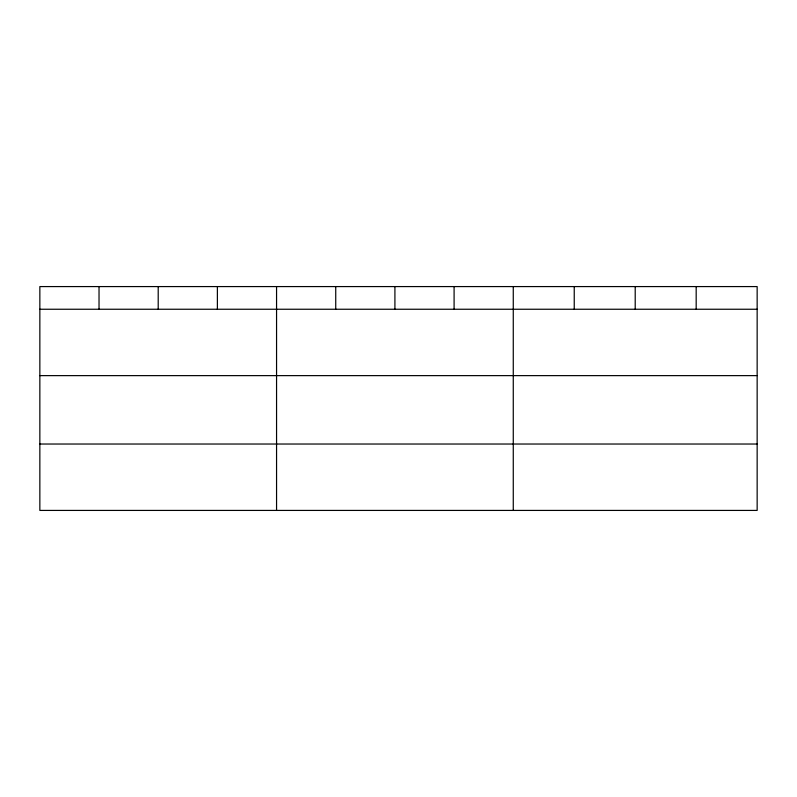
<?xml version="1.0" encoding="UTF-8"?>
<svg xmlns="http://www.w3.org/2000/svg" width="797" height="797" viewBox="0 0 797 797"><rect width="100%" height="100%" fill="white"/><g stroke="black" fill="none" stroke-linecap="round" stroke-linejoin="round"><path stroke-width="1.2" d="M757.15 375.626L757.15 286.581L39.85 286.581L39.85 510.419L757.15 510.419L757.15 375.626L39.85 375.626M39.85 309.246L757.15 309.246M39.85 444.029L757.15 444.029M696.179 286.581L696.179 309.246M635.209 286.581L635.209 309.246M574.238 286.581L574.238 309.246M513.268 286.581L513.268 510.419M454.091 286.581L454.091 309.246M394.913 286.581L394.913 309.246M335.736 286.581L335.736 309.246M276.559 286.581L276.559 510.419M217.382 286.581L217.382 309.246M158.204 286.581L158.204 309.246M99.027 286.581L99.027 309.246"/></g></svg>
